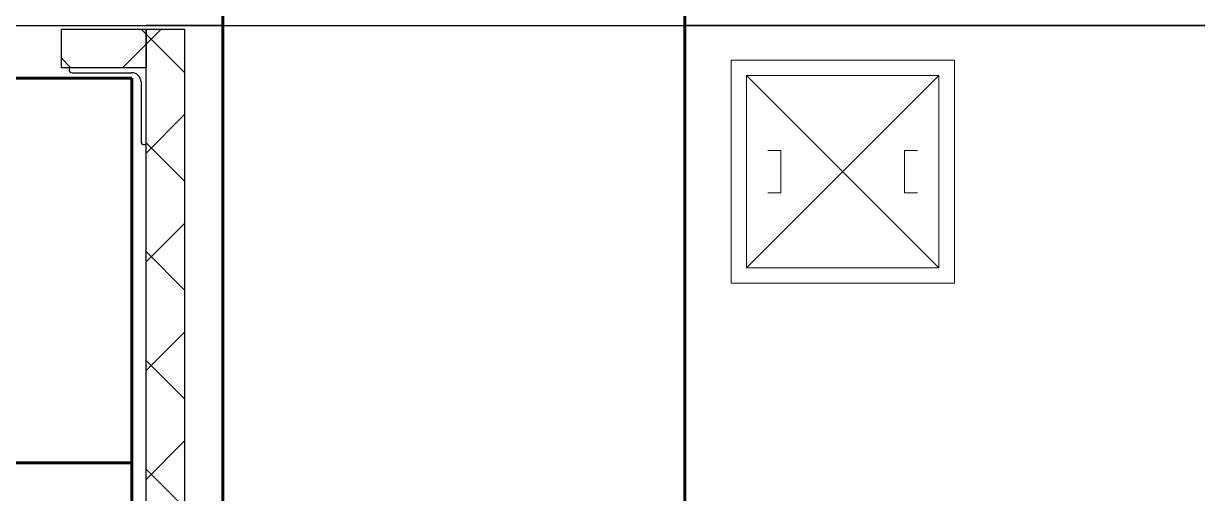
# Model space of a CAD drawing. Header units: millimetres. Extents: x 0 to 1680, y 0 to 594.
# Drawn here: x 708.03 to 738.54, y 467.61 to 479.83 of the extents above; entities that cross this region are included whole.
import ezdxf

# ---------------------------------------------------------------- set-up
doc = ezdxf.new("R2010")
doc.units = ezdxf.units.MM
for name, pattern in [('K5LT32792', [0]), ('K5LT32800', [4.5, 3, -1.5]), ('K5LT32806', [0]), ('K5LT_BASIC', [0]), ('K5LT_THIN', [0])]:
    doc.linetypes.add(name, pattern=pattern)
doc.layers.add('Системный слой', color=7, linetype='Continuous')
pattern_1 = [(45, (0, 0), (-1.4142136, 1.4142136), []), (135, (0, 0), (-1.4142136, -1.4142136), [])]

# ---------------------------------------------------------------- blocks, each defined once
blk = doc.blocks.new('U383')
at = {"layer": 'Системный слой'}
h = blk.add_hatch(dxfattribs=at)
h.set_pattern_fill('', angle=45, style=0, pattern_type=0)
h.set_pattern_definition(pattern_1)
h.paths.add_polyline_path([(712.218, 431.977), (712.218, 479.677), (711.218, 479.677), (711.218, 431.977)])
at = {"layer": 'Системный слой', "color": 150, "linetype": 'K5LT_BASIC', "lineweight": 25, "true_color": 0x0080ff}
for p, q in [((711.218, 479.677), (712.218, 479.677)), ((711.218, 478.677), (711.218, 479.677)), ((712.218, 479.677), (712.218, 431.977)), ((711.218, 431.977), (711.218, 478.677))]:
    blk.add_line(p, q, dxfattribs=at)
blk = doc.blocks.new('U489')
at = {"layer": 'Системный слой', "color": 5, "linetype": 'K5LT32792', "lineweight": 60, "true_color": 0x0000ff}
for p, q in [((710.848, 478.407), (704.848, 478.407)), ((704.848, 478.407), (704.848, 468.407)), ((710.848, 468.407), (710.848, 478.407)), ((704.848, 468.407), (710.848, 468.407))]:
    blk.add_line(p, q, dxfattribs=at)
blk = doc.blocks.new('U488')
at = {"layer": 'Системный слой', "color": 5, "linetype": 'K5LT32792', "lineweight": 60, "true_color": 0x0000ff}
blk.add_line((710.848, 468.407), (710.848, 462.407), dxfattribs=at)
at = {"layer": 'Системный слой', "color": 7, "linetype": 'K5LT32800', "lineweight": 18}
blk.add_arc((710.848, 468.407), 6, 180, 270, dxfattribs=at)
at = {"layer": 'Системный слой'}
blk.add_blockref('U489', (0, 0), dxfattribs=at)
blk = doc.blocks.new('U509')
at = {"layer": 'Системный слой'}
h = blk.add_hatch(dxfattribs=at)
h.set_pattern_fill('', angle=45, style=0, pattern_type=0)
h.set_pattern_definition(pattern_1)
h.paths.add_polyline_path([(711.218, 478.677), (711.218, 479.677), (709.018, 479.677), (709.018, 478.677)])
at = {"layer": 'Системный слой', "color": 150, "linetype": 'K5LT_BASIC', "lineweight": 25, "true_color": 0x0080ff}
for p, q in [((709.018, 478.677), (709.018, 479.677)), ((709.018, 479.677), (711.218, 479.677)), ((711.218, 479.677), (711.218, 478.677)), ((711.218, 478.677), (709.018, 478.677))]:
    blk.add_line(p, q, dxfattribs=at)
blk = doc.blocks.new('U539')
at = {"layer": 'Системный слой', "color": 5, "linetype": 'K5LT32792', "lineweight": 60, "true_color": 0x0000ff}
for p, q in [((713.218, 456.977), (713.218, 480.977)), ((713.218, 480.977), (725.218, 480.977)), ((725.218, 480.977), (725.218, 456.977)), ((725.218, 456.977), (713.218, 456.977))]:
    blk.add_line(p, q, dxfattribs=at)
blk = doc.blocks.new('U1168')
at = {"layer": 'Системный слой', "color": 150, "linetype": 'K5LT_BASIC', "lineweight": 25, "true_color": 0x0080ff}
for p, q in [((711.218, 478.677), (709.218, 478.677)), ((709.218, 478.677), (709.218, 478.627)), ((711.218, 476.677), (711.218, 478.677)), ((709.298, 478.547), (710.848, 478.547)), ((711.088, 478.307), (711.088, 476.757)), ((711.168, 476.677), (711.218, 476.677))]:
    blk.add_line(p, q, dxfattribs=at)
for centre, radius, start, end in [((709.298, 478.627), 0.08, 180, 270), ((710.848, 478.307), 0.24, 0, 90), ((711.168, 476.757), 0.08, 180, 270)]:
    blk.add_arc(centre, radius, start, end, dxfattribs=at)
blk = doc.blocks.new('U1163')
at = {"layer": 'Системный слой'}
blk.add_blockref('U1168', (0, 0), dxfattribs=at)
blk = doc.blocks.new('U1427')
at = {"layer": 'Системный слой', "color": 7, "linetype": 'K5LT_THIN', "lineweight": 13}
for p, q in [((732.218, 478.877), (726.418, 478.877)), ((726.418, 478.877), (726.418, 473.077)), ((732.218, 473.077), (732.218, 478.877)), ((726.418, 473.077), (732.218, 473.077))]:
    blk.add_line(p, q, dxfattribs=at)
blk = doc.blocks.new('U1429')
at = {"layer": 'Системный слой', "color": 7, "linetype": 'K5LT32806', "lineweight": 18}
for p, q in [((731.818, 478.477), (726.818, 478.477)), ((726.818, 478.477), (726.818, 473.477)), ((731.818, 473.477), (731.818, 478.477)), ((726.818, 473.477), (731.818, 473.477))]:
    blk.add_line(p, q, dxfattribs=at)
blk = doc.blocks.new('U1428')
at = {"layer": 'Системный слой', "color": 7, "linetype": 'K5LT32806', "lineweight": 18}
for p, q in [((731.818, 478.477), (726.818, 473.477)), ((731.818, 473.477), (726.818, 478.477)), ((727.712, 476.526), (727.373, 476.526)), ((727.712, 475.428), (727.712, 476.526)), ((730.924, 476.526), (731.263, 476.526)), ((730.924, 475.428), (730.924, 476.526)), ((727.712, 475.428), (727.373, 475.428)), ((730.924, 475.428), (731.263, 475.428))]:
    blk.add_line(p, q, dxfattribs=at)
at = {"layer": 'Системный слой'}
blk.add_blockref('U1429', (0, 0), dxfattribs=at)
blk = doc.blocks.new('U1426')
at = {"layer": 'Системный слой'}
for name in ['U1427', 'U1428']:
    blk.add_blockref(name, (0, 0), dxfattribs=at)

msp = doc.modelspace()

# ---------------------------------------------------------------- linework, layer by layer
at = {"layer": 'Системный слой', "color": 150, "linetype": 'K5LT_BASIC', "lineweight": 25, "true_color": 0x0080ff}
for p, q in [((639.41796, 479.77733), (745.41796, 479.77733)), ((713.21796, 479.77733), (711.21796, 479.77733)), ((743.21796, 479.77733), (725.21796, 479.77733))]:
    msp.add_line(p, q, dxfattribs=at)

# ---------------------------------------------------------------- block references
at = {"layer": 'Системный слой'}
for name in ['U539', 'U1163', 'U509', 'U383', 'U1426', 'U488']:
    msp.add_blockref(name, (0, 0), dxfattribs=at)

doc.saveas('drawing.dxf')
